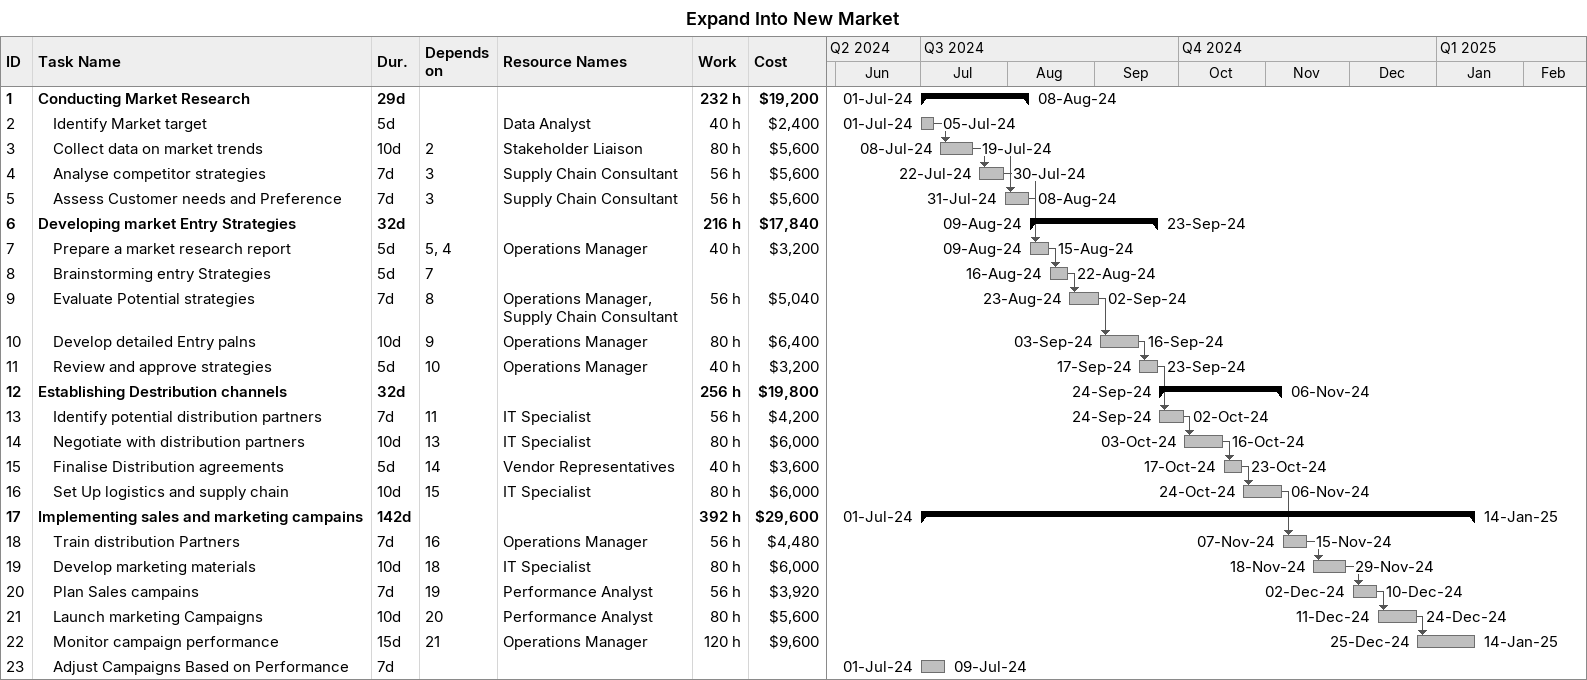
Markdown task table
Expand Into New Market

| ID | Level | Task | Duration | Start | Finish | Predecessors | Resources | Work (h) | Cost ($) |
|---|---|---|---|---|---|---|---|---|---|
| 1 | 1 | **Conducting Market Research** | 29d | 2024-07-01 | 2024-08-08 |  |  | 232 | 19200 |
| 2 | 2 | Identify Market target | 5d | 2024-07-01 | 2024-07-05 |  | Data Analyst | 40 | 2400 |
| 3 | 2 | Collect data on market trends | 10d | 2024-07-08 | 2024-07-19 | 2 | Stakeholder Liaison | 80 | 5600 |
| 4 | 2 | Analyse competitor strategies | 7d | 2024-07-22 | 2024-07-30 | 3 | Supply Chain Consultant | 56 | 5600 |
| 5 | 2 | Assess Customer needs and Preference | 7d | 2024-07-31 | 2024-08-08 | 3 | Supply Chain Consultant | 56 | 5600 |
| 6 | 1 | **Developing market Entry Strategies** | 32d | 2024-08-09 | 2024-09-23 |  |  | 216 | 17840 |
| 7 | 2 | Prepare a market research report | 5d | 2024-08-09 | 2024-08-15 | 5, 4 | Operations Manager | 40 | 3200 |
| 8 | 2 | Brainstorming entry Strategies | 5d | 2024-08-16 | 2024-08-22 | 7 |  |  |  |
| 9 | 2 | Evaluate Potential strategies | 7d | 2024-08-23 | 2024-09-02 | 8 | Operations Manager, Supply Chain Consultant | 56 | 5040 |
| 10 | 2 | Develop detailed Entry palns | 10d | 2024-09-03 | 2024-09-16 | 9 | Operations Manager | 80 | 6400 |
| 11 | 2 | Review and approve strategies | 5d | 2024-09-17 | 2024-09-23 | 10 | Operations Manager | 40 | 3200 |
| 12 | 1 | **Establishing Destribution channels** | 32d | 2024-09-24 | 2024-11-06 |  |  | 256 | 19800 |
| 13 | 2 | Identify potential distribution partners | 7d | 2024-09-24 | 2024-10-02 | 11 | IT Specialist | 56 | 4200 |
| 14 | 2 | Negotiate with distribution partners | 10d | 2024-10-03 | 2024-10-16 | 13 | IT Specialist | 80 | 6000 |
| 15 | 2 | Finalise Distribution agreements | 5d | 2024-10-17 | 2024-10-23 | 14 | Vendor Representatives | 40 | 3600 |
| 16 | 2 | Set Up logistics and supply chain | 10d | 2024-10-24 | 2024-11-06 | 15 | IT Specialist | 80 | 6000 |
| 17 | 1 | **Implementing sales and marketing campains** | 142d | 2024-07-01 | 2025-01-14 |  |  | 392 | 29600 |
| 18 | 2 | Train distribution Partners | 7d | 2024-11-07 | 2024-11-15 | 16 | Operations Manager | 56 | 4480 |
| 19 | 2 | Develop marketing materials | 10d | 2024-11-18 | 2024-11-29 | 18 | IT Specialist | 80 | 6000 |
| 20 | 2 | Plan Sales campains | 7d | 2024-12-02 | 2024-12-10 | 19 | Performance Analyst | 56 | 3920 |
| 21 | 2 | Launch marketing Campaigns | 10d | 2024-12-11 | 2024-12-24 | 20 | Performance Analyst | 80 | 5600 |
| 22 | 2 | Monitor campaign performance | 15d | 2024-12-25 | 2025-01-14 | 21 | Operations Manager | 120 | 9600 |
| 23 | 2 | Adjust Campaigns Based on Performance | 7d | 2024-07-01 | 2024-07-09 |  |  |  |  |
